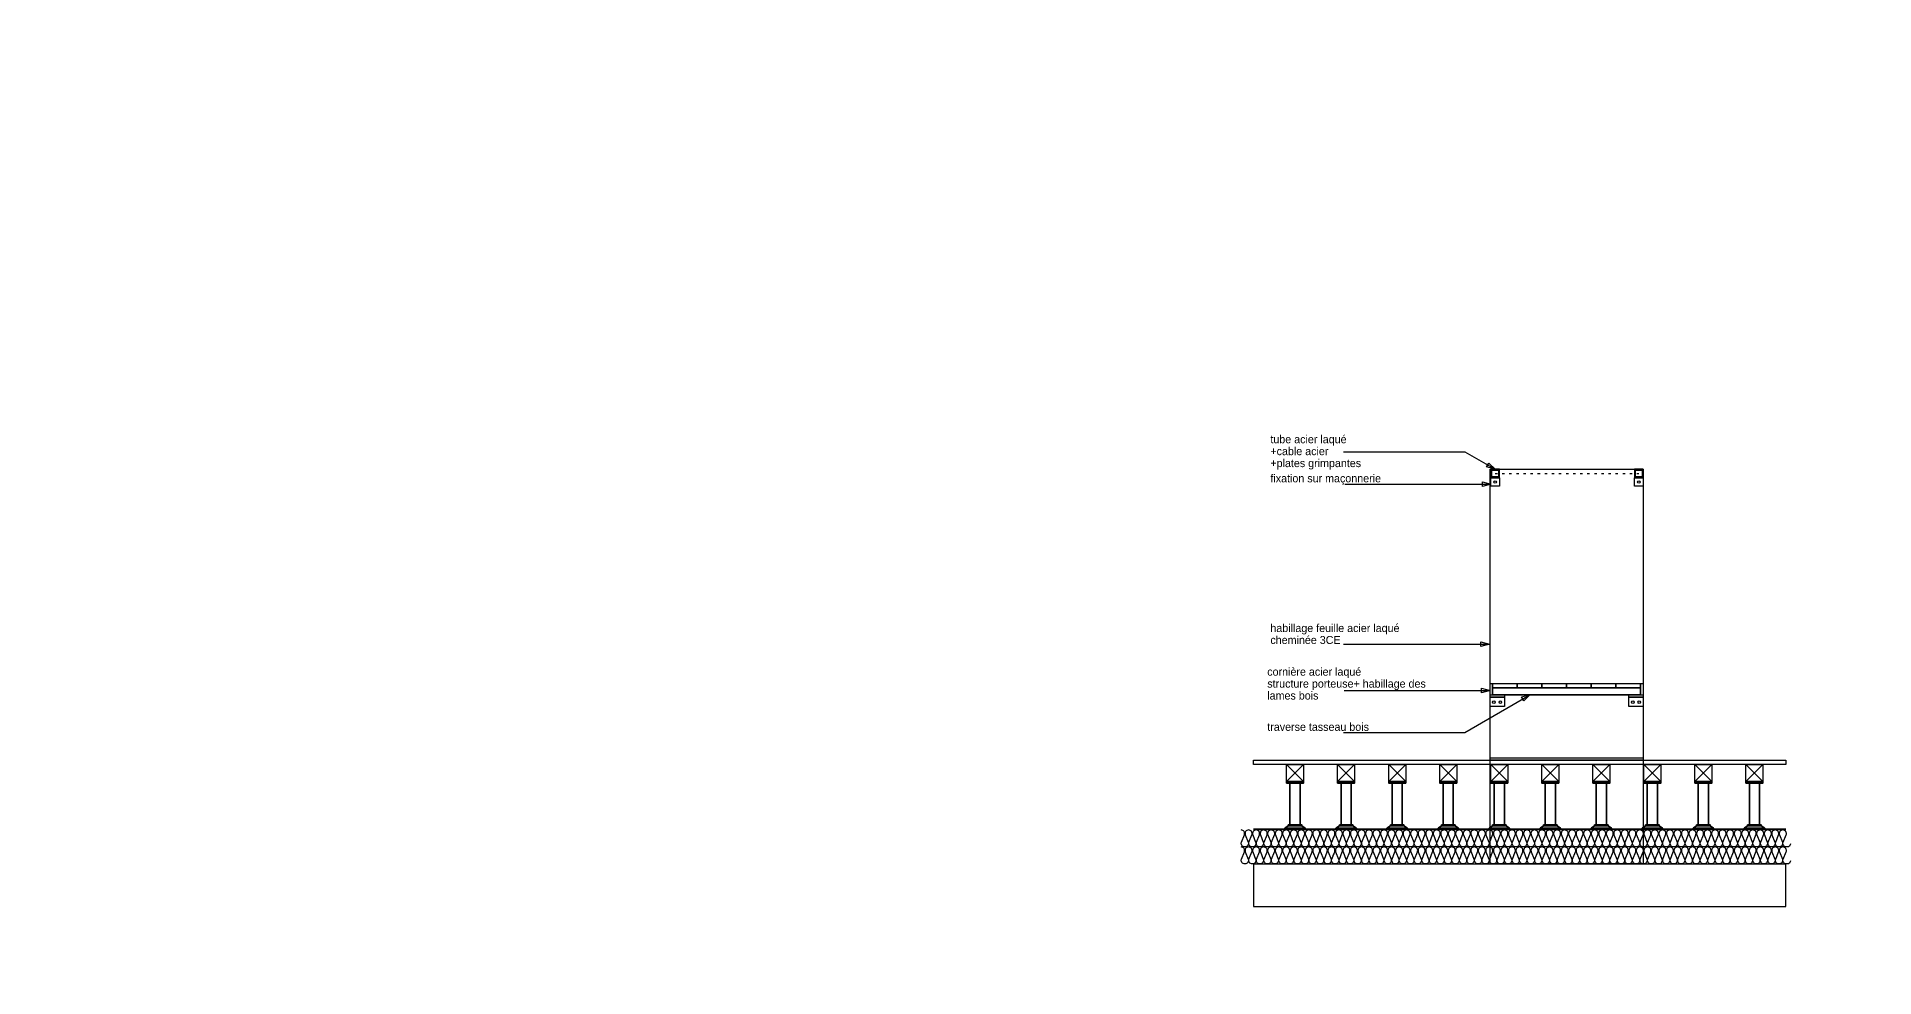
# Model space of a CAD drawing. Header units: centimetres. Extents: x 2501 to 22157, y -5565 to 9509.
# Drawn here: x 12193 to 13273, y 3524 to 4077 of the extents above; entities that cross this region are included whole.
import ezdxf

# ---------------------------------------------------------------- set-up
doc = ezdxf.new("R2010")
doc.units = ezdxf.units.CM
doc.linetypes.add('Style de ligne -18', pattern=[2.08328, 1.25, -0.41656, 0.13886, -0.27786])
doc.linetypes.add('Style de ligne -27', pattern=[0.164042, 0.054681, -0.109361])
doc.layers.add('B BATI-murs', color=252, linetype='Continuous', lineweight=35)
for name, color, linetype in [('B Général', 252, 'Continuous'), ('C ANNOTATIONS-cotation', 252, 'Continuous'), ('C ANNOTATIONS-prestations', 252, 'Continuous'), ('Général', 252, 'Continuous')]:
    doc.layers.add(name, color=color, linetype=linetype)
doc.styles.add('Eurostile', font='')
doc.styles.get('Eurostile').set_extended_font_data('Eurostile')

# ---------------------------------------------------------------- blocks, each defined once
blk = doc.blocks.new('Groupe-175-1')
at = {"layer": 'B BATI-murs', "linetype": 'Continuous'}
for p, q in [((123326.7, -122354.5), (123324.7, -122356)), ((123336.7, -122356), (123334.7, -122354.5))]:
    blk.add_line(p, q, dxfattribs=at)
at = {"layer": 'B BATI-murs', "linetype": 'Continuous', "flags": 128}
for points in [[(123325.7, -122328.5), (123335.7, -122328.5), (123335.7, -122329.5), (123325.7, -122329.5)], [(123327.7, -122329.5), (123333.7, -122329.5), (123333.7, -122354), (123327.7, -122354)], [(123324.7, -122356), (123336.7, -122356), (123336.7, -122356.5), (123324.7, -122356.5)], [(123326.7, -122354), (123334.7, -122354), (123334.7, -122354.5), (123326.7, -122354.5)]]:
    blk.add_lwpolyline(points, close=True, dxfattribs=at)
blk = doc.blocks.new('Groupe-176-1')
at = {"layer": 'B BATI-murs', "linetype": 'Continuous'}
for p, q in [((123296.7, -122354.5), (123294.7, -122356)), ((123306.7, -122356), (123304.7, -122354.5))]:
    blk.add_line(p, q, dxfattribs=at)
at = {"layer": 'B BATI-murs', "linetype": 'Continuous', "flags": 128}
for points in [[(123295.7, -122328.5), (123305.7, -122328.5), (123305.7, -122329.5), (123295.7, -122329.5)], [(123297.7, -122329.5), (123303.7, -122329.5), (123303.7, -122354), (123297.7, -122354)], [(123294.7, -122356), (123306.7, -122356), (123306.7, -122356.5), (123294.7, -122356.5)], [(123296.7, -122354), (123304.7, -122354), (123304.7, -122354.5), (123296.7, -122354.5)]]:
    blk.add_lwpolyline(points, close=True, dxfattribs=at)
blk = doc.blocks.new('Groupe-177-1')
at = {"layer": 'B BATI-murs', "linetype": 'Continuous'}
for p, q in [((123356.7, -122354.5), (123354.7, -122356)), ((123366.7, -122356), (123364.7, -122354.5))]:
    blk.add_line(p, q, dxfattribs=at)
at = {"layer": 'B BATI-murs', "linetype": 'Continuous', "flags": 128}
for points in [[(123355.7, -122328.5), (123365.7, -122328.5), (123365.7, -122329.5), (123355.7, -122329.5)], [(123357.7, -122329.5), (123363.7, -122329.5), (123363.7, -122354), (123357.7, -122354)], [(123354.7, -122356), (123366.7, -122356), (123366.7, -122356.5), (123354.7, -122356.5)], [(123356.7, -122354), (123364.7, -122354), (123364.7, -122354.5), (123356.7, -122354.5)]]:
    blk.add_lwpolyline(points, close=True, dxfattribs=at)
blk = doc.blocks.new('Groupe-178-1')
at = {"layer": 'B BATI-murs', "linetype": 'Continuous'}
for p, q in [((123386.7, -122354.5), (123384.7, -122356)), ((123396.7, -122356), (123394.7, -122354.5))]:
    blk.add_line(p, q, dxfattribs=at)
at = {"layer": 'B BATI-murs', "linetype": 'Continuous', "flags": 128}
for points in [[(123385.7, -122328.5), (123395.7, -122328.5), (123395.7, -122329.5), (123385.7, -122329.5)], [(123387.7, -122329.5), (123393.7, -122329.5), (123393.7, -122354), (123387.7, -122354)], [(123384.7, -122356), (123396.7, -122356), (123396.7, -122356.5), (123384.7, -122356.5)], [(123386.7, -122354), (123394.7, -122354), (123394.7, -122354.5), (123386.7, -122354.5)]]:
    blk.add_lwpolyline(points, close=True, dxfattribs=at)
blk = doc.blocks.new('Groupe-179-1')
at = {"layer": 'B BATI-murs', "linetype": 'Continuous'}
for p, q in [((123416.7, -122354.5), (123414.7, -122356)), ((123426.7, -122356), (123424.7, -122354.5))]:
    blk.add_line(p, q, dxfattribs=at)
at = {"layer": 'B BATI-murs', "linetype": 'Continuous', "flags": 128}
for points in [[(123415.7, -122328.5), (123425.7, -122328.5), (123425.7, -122329.5), (123415.7, -122329.5)], [(123417.7, -122329.5), (123423.7, -122329.5), (123423.7, -122354), (123417.7, -122354)], [(123414.7, -122356), (123426.7, -122356), (123426.7, -122356.5), (123414.7, -122356.5)], [(123416.7, -122354), (123424.7, -122354), (123424.7, -122354.5), (123416.7, -122354.5)]]:
    blk.add_lwpolyline(points, close=True, dxfattribs=at)
blk = doc.blocks.new('Groupe-180-1')
at = {"layer": 'B BATI-murs', "linetype": 'Continuous'}
for p, q in [((123446.7, -122354.5), (123444.7, -122356)), ((123456.7, -122356), (123454.7, -122354.5))]:
    blk.add_line(p, q, dxfattribs=at)
at = {"layer": 'B BATI-murs', "linetype": 'Continuous', "flags": 128}
for points in [[(123445.7, -122328.5), (123455.7, -122328.5), (123455.7, -122329.5), (123445.7, -122329.5)], [(123447.7, -122329.5), (123453.7, -122329.5), (123453.7, -122354), (123447.7, -122354)], [(123444.7, -122356), (123456.7, -122356), (123456.7, -122356.5), (123444.7, -122356.5)], [(123446.7, -122354), (123454.7, -122354), (123454.7, -122354.5), (123446.7, -122354.5)]]:
    blk.add_lwpolyline(points, close=True, dxfattribs=at)
blk = doc.blocks.new('Groupe-181-1')
at = {"layer": 'B BATI-murs', "linetype": 'Continuous'}
for p, q in [((123476.7, -122354.5), (123474.7, -122356)), ((123486.7, -122356), (123484.7, -122354.5))]:
    blk.add_line(p, q, dxfattribs=at)
at = {"layer": 'B BATI-murs', "linetype": 'Continuous', "flags": 128}
for points in [[(123475.7, -122328.5), (123485.7, -122328.5), (123485.7, -122329.5), (123475.7, -122329.5)], [(123477.7, -122329.5), (123483.7, -122329.5), (123483.7, -122354), (123477.7, -122354)], [(123474.7, -122356), (123486.7, -122356), (123486.7, -122356.5), (123474.7, -122356.5)], [(123476.7, -122354), (123484.7, -122354), (123484.7, -122354.5), (123476.7, -122354.5)]]:
    blk.add_lwpolyline(points, close=True, dxfattribs=at)
blk = doc.blocks.new('Groupe-182-1')
at = {"layer": 'B BATI-murs', "linetype": 'Continuous'}
for p, q in [((123506.7, -122354.5), (123504.7, -122356)), ((123516.7, -122356), (123514.7, -122354.5))]:
    blk.add_line(p, q, dxfattribs=at)
at = {"layer": 'B BATI-murs', "linetype": 'Continuous', "flags": 128}
for points in [[(123505.7, -122328.5), (123515.7, -122328.5), (123515.7, -122329.5), (123505.7, -122329.5)], [(123507.7, -122329.5), (123513.7, -122329.5), (123513.7, -122354), (123507.7, -122354)], [(123504.7, -122356), (123516.7, -122356), (123516.7, -122356.5), (123504.7, -122356.5)], [(123506.7, -122354), (123514.7, -122354), (123514.7, -122354.5), (123506.7, -122354.5)]]:
    blk.add_lwpolyline(points, close=True, dxfattribs=at)
blk = doc.blocks.new('Groupe-183-1')
at = {"layer": 'B Général', "linetype": 'Continuous'}
for p, q in [((123505.7, -122328.5), (123515.7, -122318.5)), ((123515.7, -122328.5), (123505.7, -122318.5))]:
    blk.add_line(p, q, dxfattribs=at)
at = {"layer": 'Général', "linetype": 'Continuous', "flags": 128}
blk.add_lwpolyline([(123505.7, -122328.5), (123505.7, -122318.5), (123515.7, -122318.5), (123515.7, -122328.5)], close=True, dxfattribs=at)
blk = doc.blocks.new('Groupe-184-1')
at = {"layer": 'B Général', "linetype": 'Continuous'}
for p, q in [((123475.7, -122328.5), (123485.7, -122318.5)), ((123485.7, -122328.5), (123475.7, -122318.5))]:
    blk.add_line(p, q, dxfattribs=at)
at = {"layer": 'Général', "linetype": 'Continuous', "flags": 128}
blk.add_lwpolyline([(123475.7, -122328.5), (123475.7, -122318.5), (123485.7, -122318.5), (123485.7, -122328.5)], close=True, dxfattribs=at)
blk = doc.blocks.new('Groupe-185-1')
at = {"layer": 'B Général', "linetype": 'Continuous'}
for p, q in [((123415.7, -122328.5), (123425.7, -122318.5)), ((123425.7, -122328.5), (123415.7, -122318.5))]:
    blk.add_line(p, q, dxfattribs=at)
at = {"layer": 'Général', "linetype": 'Continuous', "flags": 128}
blk.add_lwpolyline([(123415.7, -122328.5), (123415.7, -122318.5), (123425.7, -122318.5), (123425.7, -122328.5)], close=True, dxfattribs=at)
blk = doc.blocks.new('Groupe-186-1')
at = {"layer": 'B Général', "linetype": 'Continuous'}
for p, q in [((123325.7, -122328.5), (123335.7, -122318.5)), ((123335.7, -122328.5), (123325.7, -122318.5))]:
    blk.add_line(p, q, dxfattribs=at)
at = {"layer": 'Général', "linetype": 'Continuous', "flags": 128}
blk.add_lwpolyline([(123325.7, -122328.5), (123325.7, -122318.5), (123335.7, -122318.5), (123335.7, -122328.5)], close=True, dxfattribs=at)
blk = doc.blocks.new('Groupe-187-1')
at = {"layer": 'B Général', "linetype": 'Continuous'}
for p, q in [((123295.7, -122328.5), (123305.7, -122318.5)), ((123305.7, -122328.5), (123295.7, -122318.5))]:
    blk.add_line(p, q, dxfattribs=at)
at = {"layer": 'Général', "linetype": 'Continuous', "flags": 128}
blk.add_lwpolyline([(123295.7, -122328.5), (123295.7, -122318.5), (123305.7, -122318.5), (123305.7, -122328.5)], close=True, dxfattribs=at)
blk = doc.blocks.new('Groupe-188-1')
at = {"layer": 'B Général', "linetype": 'Continuous'}
for p, q in [((123265.7, -122328.5), (123275.7, -122318.5)), ((123275.7, -122328.5), (123265.7, -122318.5))]:
    blk.add_line(p, q, dxfattribs=at)
at = {"layer": 'Général', "linetype": 'Continuous', "flags": 128}
blk.add_lwpolyline([(123265.7, -122328.5), (123265.7, -122318.5), (123275.7, -122318.5), (123275.7, -122328.5)], close=True, dxfattribs=at)
blk = doc.blocks.new('Groupe-189-1')
at = {"layer": 'B Général', "linetype": 'Continuous'}
for p, q in [((123235.7, -122328.5), (123245.7, -122318.5)), ((123245.7, -122328.5), (123235.7, -122318.5))]:
    blk.add_line(p, q, dxfattribs=at)
at = {"layer": 'Général', "linetype": 'Continuous', "flags": 128}
blk.add_lwpolyline([(123235.7, -122328.5), (123235.7, -122318.5), (123245.7, -122318.5), (123245.7, -122328.5)], close=True, dxfattribs=at)
blk = doc.blocks.new('Groupe-190-1')
at = {"layer": 'B BATI-murs', "linetype": 'Continuous'}
for p, q in [((123266.7, -122354.5), (123264.7, -122356)), ((123276.7, -122356), (123274.7, -122354.5))]:
    blk.add_line(p, q, dxfattribs=at)
at = {"layer": 'B BATI-murs', "linetype": 'Continuous', "flags": 128}
for points in [[(123265.7, -122328.5), (123275.7, -122328.5), (123275.7, -122329.5), (123265.7, -122329.5)], [(123267.7, -122329.5), (123273.7, -122329.5), (123273.7, -122354), (123267.7, -122354)], [(123264.7, -122356), (123276.7, -122356), (123276.7, -122356.5), (123264.7, -122356.5)], [(123266.7, -122354), (123274.7, -122354), (123274.7, -122354.5), (123266.7, -122354.5)]]:
    blk.add_lwpolyline(points, close=True, dxfattribs=at)
blk = doc.blocks.new('Groupe-191-1')
at = {"layer": 'B BATI-murs', "linetype": 'Continuous'}
for p, q in [((123236.7, -122354.5), (123234.7, -122356)), ((123246.7, -122356), (123244.7, -122354.5))]:
    blk.add_line(p, q, dxfattribs=at)
at = {"layer": 'B BATI-murs', "linetype": 'Continuous', "flags": 128}
for points in [[(123235.7, -122328.5), (123245.7, -122328.5), (123245.7, -122329.5), (123235.7, -122329.5)], [(123237.7, -122329.5), (123243.7, -122329.5), (123243.7, -122354), (123237.7, -122354)], [(123234.7, -122356), (123246.7, -122356), (123246.7, -122356.5), (123234.7, -122356.5)], [(123236.7, -122354), (123244.7, -122354), (123244.7, -122354.5), (123236.7, -122354.5)]]:
    blk.add_lwpolyline(points, close=True, dxfattribs=at)
blk = doc.blocks.new('Groupe-192-1')
at = {"layer": 'B Général', "linetype": 'Continuous'}
for p, q in [((123445.7, -122328.5), (123455.7, -122318.5)), ((123455.7, -122328.5), (123445.7, -122318.5))]:
    blk.add_line(p, q, dxfattribs=at)
at = {"layer": 'Général', "linetype": 'Continuous', "flags": 128}
blk.add_lwpolyline([(123445.7, -122328.5), (123445.7, -122318.5), (123455.7, -122318.5), (123455.7, -122328.5)], close=True, dxfattribs=at)
blk = doc.blocks.new('Groupe-193-1')
at = {"layer": 'B Général', "linetype": 'Continuous'}
for p, q in [((123385.7, -122328.5), (123395.7, -122318.5)), ((123395.7, -122328.5), (123385.7, -122318.5))]:
    blk.add_line(p, q, dxfattribs=at)
at = {"layer": 'Général', "linetype": 'Continuous', "flags": 128}
blk.add_lwpolyline([(123385.7, -122328.5), (123385.7, -122318.5), (123395.7, -122318.5), (123395.7, -122328.5)], close=True, dxfattribs=at)
blk = doc.blocks.new('Groupe-194-1')
at = {"layer": 'B Général', "linetype": 'Continuous'}
for p, q in [((123355.7, -122328.5), (123365.7, -122318.5)), ((123365.7, -122328.5), (123355.7, -122318.5))]:
    blk.add_line(p, q, dxfattribs=at)
at = {"layer": 'Général', "linetype": 'Continuous', "flags": 128}
blk.add_lwpolyline([(123355.7, -122328.5), (123355.7, -122318.5), (123365.7, -122318.5), (123365.7, -122328.5)], close=True, dxfattribs=at)
blk = doc.blocks.new('Groupe-195-1')
at = {"layer": 'B Général'}
for p, q in [((123529.1, -122356.5), (123216.2, -122356.5)), ((123529.1, -122357), (123216.2, -122357))]:
    blk.add_line(p, q, dxfattribs=at)
at = {"layer": 'B Général', "linetype": 'Continuous'}
blk.add_line((123529.1, -122367), (123216.2, -122367), dxfattribs=at)
at = {"layer": 'B Général', "linetype": 'Continuous', "flags": 128}
blk.add_lwpolyline([(123216.2, -122316), (123529.1, -122316), (123529.1, -122318.5), (123216.2, -122318.5)], close=True, dxfattribs=at)
blk.add_lwpolyline([(123216.2, -122316), (123529.1, -122316), (123529.1, -122318.5), (123216.2, -122318.5)], close=True, dxfattribs=at)
for points in [[(123263.1, -122362), (123264, -122359.9, 0.528335), (123262, -122357, 0.528335), (123260.1, -122359.9), (123261.8, -122364.1, -0.528335), (123259.8, -122367, -0.528335), (123257.9, -122364.1), (123259.5, -122359.9, 0.528335), (123257.6, -122357, 0.528335), (123255.6, -122359.9), (123257.3, -122364.1, -0.528335), (123255.4, -122367, -0.528335), (123253.4, -122364.1), (123255.1, -122359.9, 0.528335), (123253.2, -122357, 0.528335), (123251.2, -122359.9), (123252.9, -122364.1, -0.528335), (123251, -122367, -0.528335), (123249, -122364.1), (123250.7, -122359.9, 0.528335), (123248.7, -122357, 0.528335), (123246.8, -122359.9), (123248.5, -122364.1, -0.528335), (123246.5, -122367, -0.528335), (123244.6, -122364.1), (123246.3, -122359.9, 0.528335), (123244.3, -122357, 0.528335), (123242.4, -122359.9), (123244.1, -122364.1, -0.528335), (123242.1, -122367, -0.528335), (123240.2, -122364.1), (123241.9, -122359.9, 0.528335), (123239.9, -122357, 0.528335), (123238, -122359.9), (123239.6, -122364.1, -0.528335), (123237.7, -122367, -0.528335), (123235.7, -122364.1), (123237.4, -122359.9, 0.528335), (123235.5, -122357, 0.528335), (123233.5, -122359.9), (123235.2, -122364.1, -0.528335), (123233.3, -122367, -0.528335), (123231.3, -122364.1), (123233, -122359.9, 0.528335), (123231.1, -122357, 0.528335), (123229.1, -122359.9), (123230.8, -122364.1, -0.528335), (123228.8, -122367, -0.528335), (123226.9, -122364.1), (123228.6, -122359.9, 0.528335), (123226.6, -122357, 0.528335), (123224.7, -122359.9), (123226.4, -122364.1, -0.528335), (123224.4, -122367, -0.528335), (123222.5, -122364.1), (123224.2, -122359.9, 0.528335), (123222.2, -122357, 0.528335), (123220.3, -122359.9), (123222, -122364.1, -0.528335), (123220, -122367, -0.528335), (123218.1, -122364.1), (123219.7, -122359.9, 0.528335), (123217.8, -122357, 0.528335), (123215.8, -122359.9), (123217.5, -122364.1, -0.528335), (123215.6, -122367, -0.528335), (123213.6, -122364.1), (123215.3, -122359.9, 0.528335), (123213.4, -122357, 0.528335), (123211.4, -122359.9), (123213.1, -122364.1, -0.528335), (123211.2, -122367, -0.528335), (123209.2, -122364.1), (123210.9, -122359.9, 0.528335), (123208.9, -122357)], [(123316.2, -122362), (123317, -122359.9, 0.528335), (123315.1, -122357, 0.528335), (123313.1, -122359.9), (123314.8, -122364.1, -0.528335), (123312.9, -122367, -0.528335), (123310.9, -122364.1), (123312.6, -122359.9, 0.528335), (123310.7, -122357, 0.528335), (123308.7, -122359.9), (123310.4, -122364.1, -0.528335), (123308.5, -122367, -0.528335), (123306.5, -122364.1), (123308.2, -122359.9, 0.528335), (123306.2, -122357, 0.528335), (123304.3, -122359.9), (123306, -122364.1, -0.528335), (123304, -122367, -0.528335), (123302.1, -122364.1), (123303.8, -122359.9, 0.528335), (123301.8, -122357, 0.528335), (123299.9, -122359.9), (123301.6, -122364.1, -0.528335), (123299.6, -122367, -0.528335), (123297.7, -122364.1), (123299.3, -122359.9, 0.528335), (123297.4, -122357, 0.528335), (123295.4, -122359.9), (123297.1, -122364.1, -0.528335), (123295.2, -122367, -0.528335), (123293.2, -122364.1), (123294.9, -122359.9, 0.528335), (123293, -122357, 0.528335), (123291, -122359.9), (123292.7, -122364.1, -0.528335), (123290.8, -122367, -0.528335), (123288.8, -122364.1), (123290.5, -122359.9, 0.528335), (123288.6, -122357, 0.528335), (123286.6, -122359.9), (123288.3, -122364.1, -0.528335), (123286.3, -122367, -0.528335), (123284.4, -122364.1), (123286.1, -122359.9, 0.528335), (123284.1, -122357, 0.528335), (123282.2, -122359.9), (123283.9, -122364.1, -0.528335), (123281.9, -122367, -0.528335), (123280, -122364.1), (123281.7, -122359.9, 0.528335), (123279.7, -122357, 0.528335), (123277.8, -122359.9), (123279.4, -122364.1, -0.528335), (123277.5, -122367, -0.528335), (123275.5, -122364.1), (123277.2, -122359.9, 0.528335), (123275.3, -122357, 0.528335), (123273.3, -122359.9), (123275, -122364.1, -0.528335), (123273.1, -122367, -0.528335), (123271.1, -122364.1), (123272.8, -122359.9, 0.528335), (123270.9, -122357, 0.528335), (123268.9, -122359.9), (123270.6, -122364.1, -0.528335), (123268.7, -122367, -0.528335), (123266.7, -122364.1), (123268.4, -122359.9, 0.528335), (123266.4, -122357, 0.528335), (123264.5, -122359.9), (123266.2, -122364.1, -0.528335), (123264.2, -122367, -0.528335), (123262.3, -122364.1), (123264, -122359.9, 0.528335), (123262, -122357)], [(123369.3, -122362), (123370.1, -122359.9, 0.528335), (123368.2, -122357, 0.528335), (123366.2, -122359.9), (123367.9, -122364.1, -0.528335), (123365.9, -122367, -0.528335), (123364, -122364.1), (123365.7, -122359.9, 0.528335), (123363.7, -122357, 0.528335), (123361.8, -122359.9), (123363.5, -122364.1, -0.528335), (123361.5, -122367, -0.528335), (123359.6, -122364.1), (123361.3, -122359.9, 0.528335), (123359.3, -122357, 0.528335), (123357.4, -122359.9), (123359, -122364.1, -0.528335), (123357.1, -122367, -0.528335), (123355.2, -122364.1), (123356.8, -122359.9, 0.528335), (123354.9, -122357, 0.528335), (123352.9, -122359.9), (123354.6, -122364.1, -0.528335), (123352.7, -122367, -0.528335), (123350.7, -122364.1), (123352.4, -122359.9, 0.528335), (123350.5, -122357, 0.528335), (123348.5, -122359.9), (123350.2, -122364.1, -0.528335), (123348.3, -122367, -0.528335), (123346.3, -122364.1), (123348, -122359.9, 0.528335), (123346, -122357, 0.528335), (123344.1, -122359.9), (123345.8, -122364.1, -0.528335), (123343.8, -122367, -0.528335), (123341.9, -122364.1), (123343.6, -122359.9, 0.528335), (123341.6, -122357, 0.528335), (123339.7, -122359.9), (123341.4, -122364.1, -0.528335), (123339.4, -122367, -0.528335), (123337.5, -122364.1), (123339.1, -122359.9, 0.528335), (123337.2, -122357, 0.528335), (123335.2, -122359.9), (123336.9, -122364.1, -0.528335), (123335, -122367, -0.528335), (123333, -122364.1), (123334.7, -122359.9, 0.528335), (123332.8, -122357, 0.528335), (123330.8, -122359.9), (123332.5, -122364.1, -0.528335), (123330.6, -122367, -0.528335), (123328.6, -122364.1), (123330.3, -122359.9, 0.528335), (123328.4, -122357, 0.528335), (123326.4, -122359.9), (123328.1, -122364.1, -0.528335), (123326.1, -122367, -0.528335), (123324.2, -122364.1), (123325.9, -122359.9, 0.528335), (123323.9, -122357, 0.528335), (123322, -122359.9), (123323.7, -122364.1, -0.528335), (123321.7, -122367, -0.528335), (123319.8, -122364.1), (123321.5, -122359.9, 0.528335), (123319.5, -122357, 0.528335), (123317.6, -122359.9), (123319.2, -122364.1, -0.528335), (123317.3, -122367, -0.528335), (123315.3, -122364.1), (123317, -122359.9, 0.528335), (123315.1, -122357)], [(123422.3, -122362), (123423.2, -122359.9, 0.528335), (123421.2, -122357, 0.528335), (123419.3, -122359.9), (123421, -122364.1, -0.528335), (123419, -122367, -0.528335), (123417.1, -122364.1), (123418.7, -122359.9, 0.528335), (123416.8, -122357, 0.528335), (123414.9, -122359.9), (123416.5, -122364.1, -0.528335), (123414.6, -122367, -0.528335), (123412.6, -122364.1), (123414.3, -122359.9, 0.528335), (123412.4, -122357, 0.528335), (123410.4, -122359.9), (123412.1, -122364.1, -0.528335), (123410.2, -122367, -0.528335), (123408.2, -122364.1), (123409.9, -122359.9, 0.528335), (123408, -122357, 0.528335), (123406, -122359.9), (123407.7, -122364.1, -0.528335), (123405.7, -122367, -0.528335), (123403.8, -122364.1), (123405.5, -122359.9, 0.528335), (123403.5, -122357, 0.528335), (123401.6, -122359.9), (123403.3, -122364.1, -0.528335), (123401.3, -122367, -0.528335), (123399.4, -122364.1), (123401.1, -122359.9, 0.528335), (123399.1, -122357, 0.528335), (123397.2, -122359.9), (123398.8, -122364.1, -0.528335), (123396.9, -122367, -0.528335), (123395, -122364.1), (123396.6, -122359.9, 0.528335), (123394.7, -122357, 0.528335), (123392.7, -122359.9), (123394.4, -122364.1, -0.528335), (123392.5, -122367, -0.528335), (123390.5, -122364.1), (123392.2, -122359.9, 0.528335), (123390.3, -122357, 0.528335), (123388.3, -122359.9), (123390, -122364.1, -0.528335), (123388.1, -122367, -0.528335), (123386.1, -122364.1), (123387.8, -122359.9, 0.528335), (123385.8, -122357, 0.528335), (123383.9, -122359.9), (123385.6, -122364.1, -0.528335), (123383.6, -122367, -0.528335), (123381.7, -122364.1), (123383.4, -122359.9, 0.528335), (123381.4, -122357, 0.528335), (123379.5, -122359.9), (123381.2, -122364.1, -0.528335), (123379.2, -122367, -0.528335), (123377.3, -122364.1), (123378.9, -122359.9, 0.528335), (123377, -122357, 0.528335), (123375.1, -122359.9), (123376.7, -122364.1, -0.528335), (123374.8, -122367, -0.528335), (123372.8, -122364.1), (123374.5, -122359.9, 0.528335), (123372.6, -122357, 0.528335), (123370.6, -122359.9), (123372.3, -122364.1, -0.528335), (123370.4, -122367, -0.528335), (123368.4, -122364.1), (123370.1, -122359.9, 0.528335), (123368.2, -122357)], [(123477.6, -122362), (123478.4, -122364.1, -0.528335), (123476.5, -122367, -0.528335), (123474.6, -122364.1), (123476.2, -122359.9, 0.528335), (123474.3, -122357, 0.528335), (123472.3, -122359.9), (123474, -122364.1, -0.528335), (123472.1, -122367, -0.528335), (123470.1, -122364.1), (123471.8, -122359.9, 0.528335), (123469.9, -122357, 0.528335), (123467.9, -122359.9), (123469.6, -122364.1, -0.528335), (123467.7, -122367, -0.528335), (123465.7, -122364.1), (123467.4, -122359.9, 0.528335), (123465.4, -122357, 0.528335), (123463.5, -122359.9), (123465.2, -122364.1, -0.528335), (123463.2, -122367, -0.528335), (123461.3, -122364.1), (123463, -122359.9, 0.528335), (123461, -122357, 0.528335), (123459.1, -122359.9), (123460.8, -122364.1, -0.528335), (123458.8, -122367, -0.528335), (123456.9, -122364.1), (123458.5, -122359.9, 0.528335), (123456.6, -122357, 0.528335), (123454.7, -122359.9), (123456.3, -122364.1, -0.528335), (123454.4, -122367, -0.528335), (123452.4, -122364.1), (123454.1, -122359.9, 0.528335), (123452.2, -122357, 0.528335), (123450.2, -122359.9), (123451.9, -122364.1, -0.528335), (123450, -122367, -0.528335), (123448, -122364.1), (123449.7, -122359.9, 0.528335), (123447.8, -122357, 0.528335), (123445.8, -122359.9), (123447.5, -122364.1, -0.528335), (123445.5, -122367, -0.528335), (123443.6, -122364.1), (123445.3, -122359.9, 0.528335), (123443.3, -122357, 0.528335), (123441.4, -122359.9), (123443.1, -122364.1, -0.528335), (123441.1, -122367, -0.528335), (123439.2, -122364.1), (123440.9, -122359.9, 0.528335), (123438.9, -122357, 0.528335), (123437, -122359.9), (123438.6, -122364.1, -0.528335), (123436.7, -122367, -0.528335), (123434.8, -122364.1), (123436.4, -122359.9, 0.528335), (123434.5, -122357, 0.528335), (123432.5, -122359.9), (123434.2, -122364.1, -0.528335), (123432.3, -122367, -0.528335), (123430.3, -122364.1), (123432, -122359.9, 0.528335), (123430.1, -122357, 0.528335), (123428.1, -122359.9), (123429.8, -122364.1, -0.528335), (123427.9, -122367, -0.528335), (123425.9, -122364.1), (123427.6, -122359.9, 0.528335), (123425.6, -122357, 0.528335), (123423.7, -122359.9), (123425.4, -122364.1, -0.528335), (123423.4, -122367, -0.528335), (123421.5, -122364.1), (123422.3, -122362)], [(123531.8, -122365.1, -0.414214), (123529.9, -122367), (123529.6, -122367, -0.528335), (123527.6, -122364.1), (123529.3, -122359.9, 0.528335), (123527.4, -122357, 0.528335), (123525.4, -122359.9), (123527.1, -122364.1, -0.528335), (123525.1, -122367, -0.528335), (123523.2, -122364.1), (123524.9, -122359.9, 0.528335), (123522.9, -122357, 0.528335), (123521, -122359.9), (123522.7, -122364.1, -0.528335), (123520.7, -122367, -0.528335), (123518.8, -122364.1), (123520.5, -122359.9, 0.528335), (123518.5, -122357, 0.528335), (123516.6, -122359.9), (123518.2, -122364.1, -0.528335), (123516.3, -122367, -0.528335), (123514.4, -122364.1), (123516, -122359.9, 0.528335), (123514.1, -122357, 0.528335), (123512.1, -122359.9), (123513.8, -122364.1, -0.528335), (123511.9, -122367, -0.528335), (123509.9, -122364.1), (123511.6, -122359.9, 0.528335), (123509.7, -122357, 0.528335), (123507.7, -122359.9), (123509.4, -122364.1, -0.528335), (123507.5, -122367, -0.528335), (123505.5, -122364.1), (123507.2, -122359.9, 0.528335), (123505.2, -122357, 0.528335), (123503.3, -122359.9), (123505, -122364.1, -0.528335), (123503, -122367, -0.528335), (123501.1, -122364.1), (123502.8, -122359.9, 0.528335), (123500.8, -122357, 0.528335), (123498.9, -122359.9), (123500.6, -122364.1, -0.528335), (123498.6, -122367, -0.528335), (123496.7, -122364.1), (123498.3, -122359.9, 0.528335), (123496.4, -122357, 0.528335), (123494.5, -122359.9), (123496.1, -122364.1, -0.528335), (123494.2, -122367, -0.528335), (123492.2, -122364.1), (123493.9, -122359.9, 0.528335), (123492, -122357, 0.528335), (123490, -122359.9), (123491.7, -122364.1, -0.528335), (123489.8, -122367, -0.528335), (123487.8, -122364.1), (123489.5, -122359.9, 0.528335), (123487.6, -122357, 0.528335), (123485.6, -122359.9), (123487.3, -122364.1, -0.528335), (123485.3, -122367, -0.528335), (123483.4, -122364.1), (123485.1, -122359.9, 0.528335), (123483.1, -122357, 0.528335), (123481.2, -122359.9), (123482.9, -122364.1, -0.528335), (123480.9, -122367, -0.528335), (123479, -122364.1), (123480.7, -122359.9, 0.528335), (123478.7, -122357, 0.528335), (123476.8, -122359.9), (123477.6, -122362)], [(123263.1, -122372), (123264, -122369.9, 0.528335), (123262, -122367, 0.528335), (123260.1, -122369.9), (123261.8, -122374.1, -0.528335), (123259.8, -122377, -0.528335), (123257.9, -122374.1), (123259.5, -122369.9, 0.528335), (123257.6, -122367, 0.528335), (123255.6, -122369.9), (123257.3, -122374.1, -0.528335), (123255.4, -122377, -0.528335), (123253.4, -122374.1), (123255.1, -122369.9, 0.528335), (123253.2, -122367, 0.528335), (123251.2, -122369.9), (123252.9, -122374.1, -0.528335), (123251, -122377, -0.528335), (123249, -122374.1), (123250.7, -122369.9, 0.528335), (123248.7, -122367, 0.528335), (123246.8, -122369.9), (123248.5, -122374.1, -0.528335), (123246.5, -122377, -0.528335), (123244.6, -122374.1), (123246.3, -122369.9, 0.528335), (123244.3, -122367, 0.528335), (123242.4, -122369.9), (123244.1, -122374.1, -0.528335), (123242.1, -122377, -0.528335), (123240.2, -122374.1), (123241.9, -122369.9, 0.528335), (123239.9, -122367, 0.528335), (123238, -122369.9), (123239.6, -122374.1, -0.528335), (123237.7, -122377, -0.528335), (123235.7, -122374.1), (123237.4, -122369.9, 0.528335), (123235.5, -122367, 0.528335), (123233.5, -122369.9), (123235.2, -122374.1, -0.528335), (123233.3, -122377, -0.528335), (123231.3, -122374.1), (123233, -122369.9, 0.528335), (123231.1, -122367, 0.528335), (123229.1, -122369.9), (123230.8, -122374.1, -0.528335), (123228.8, -122377, -0.528335), (123226.9, -122374.1), (123228.6, -122369.9, 0.528335), (123226.6, -122367, 0.528335), (123224.7, -122369.9), (123226.4, -122374.1, -0.528335), (123224.4, -122377, -0.528335), (123222.5, -122374.1), (123224.2, -122369.9, 0.528335), (123222.2, -122367, 0.528335), (123220.3, -122369.9), (123222, -122374.1, -0.528335), (123220, -122377, -0.528335), (123218.1, -122374.1), (123219.7, -122369.9, 0.528335), (123217.8, -122367, 0.528335), (123215.8, -122369.9), (123217.5, -122374.1, -0.528335), (123215.6, -122377, -0.528335), (123213.6, -122374.1), (123215.3, -122369.9, 0.528335), (123213.4, -122367, 0.528335), (123211.4, -122369.9), (123213.1, -122374.1, -0.528335), (123211.2, -122377, -0.528335), (123209.2, -122374.1), (123210.9, -122369.9, 0.528335), (123208.9, -122367)], [(123316.2, -122372), (123317, -122369.9, 0.528335), (123315.1, -122367, 0.528335), (123313.1, -122369.9), (123314.8, -122374.1, -0.528335), (123312.9, -122377, -0.528335), (123310.9, -122374.1), (123312.6, -122369.9, 0.528335), (123310.7, -122367, 0.528335), (123308.7, -122369.9), (123310.4, -122374.1, -0.528335), (123308.5, -122377, -0.528335), (123306.5, -122374.1), (123308.2, -122369.9, 0.528335), (123306.2, -122367, 0.528335), (123304.3, -122369.9), (123306, -122374.1, -0.528335), (123304, -122377, -0.528335), (123302.1, -122374.1), (123303.8, -122369.9, 0.528335), (123301.8, -122367, 0.528335), (123299.9, -122369.9), (123301.6, -122374.1, -0.528335), (123299.6, -122377, -0.528335), (123297.7, -122374.1), (123299.3, -122369.9, 0.528335), (123297.4, -122367, 0.528335), (123295.4, -122369.9), (123297.1, -122374.1, -0.528335), (123295.2, -122377, -0.528335), (123293.2, -122374.1), (123294.9, -122369.9, 0.528335), (123293, -122367, 0.528335), (123291, -122369.9), (123292.7, -122374.1, -0.528335), (123290.8, -122377, -0.528335), (123288.8, -122374.1), (123290.5, -122369.9, 0.528335), (123288.6, -122367, 0.528335), (123286.6, -122369.9), (123288.3, -122374.1, -0.528335), (123286.3, -122377, -0.528335), (123284.4, -122374.1), (123286.1, -122369.9, 0.528335), (123284.1, -122367, 0.528335), (123282.2, -122369.9), (123283.9, -122374.1, -0.528335), (123281.9, -122377, -0.528335), (123280, -122374.1), (123281.7, -122369.9, 0.528335), (123279.7, -122367, 0.528335), (123277.8, -122369.9), (123279.4, -122374.1, -0.528335), (123277.5, -122377, -0.528335), (123275.5, -122374.1), (123277.2, -122369.9, 0.528335), (123275.3, -122367, 0.528335), (123273.3, -122369.9), (123275, -122374.1, -0.528335), (123273.1, -122377, -0.528335), (123271.1, -122374.1), (123272.8, -122369.9, 0.528335), (123270.9, -122367, 0.528335), (123268.9, -122369.9), (123270.6, -122374.1, -0.528335), (123268.7, -122377, -0.528335), (123266.7, -122374.1), (123268.4, -122369.9, 0.528335), (123266.4, -122367, 0.528335), (123264.5, -122369.9), (123266.2, -122374.1, -0.528335), (123264.2, -122377, -0.528335), (123262.3, -122374.1), (123264, -122369.9, 0.528335), (123262, -122367)], [(123369.3, -122372), (123370.1, -122369.9, 0.528335), (123368.2, -122367, 0.528335), (123366.2, -122369.9), (123367.9, -122374.1, -0.528335), (123365.9, -122377, -0.528335), (123364, -122374.1), (123365.7, -122369.9, 0.528335), (123363.7, -122367, 0.528335), (123361.8, -122369.9), (123363.5, -122374.1, -0.528335), (123361.5, -122377, -0.528335), (123359.6, -122374.1), (123361.3, -122369.9, 0.528335), (123359.3, -122367, 0.528335), (123357.4, -122369.9), (123359, -122374.1, -0.528335), (123357.1, -122377, -0.528335), (123355.2, -122374.1), (123356.8, -122369.9, 0.528335), (123354.9, -122367, 0.528335), (123352.9, -122369.9), (123354.6, -122374.1, -0.528335), (123352.7, -122377, -0.528335), (123350.7, -122374.1), (123352.4, -122369.9, 0.528335), (123350.5, -122367, 0.528335), (123348.5, -122369.9), (123350.2, -122374.1, -0.528335), (123348.3, -122377, -0.528335), (123346.3, -122374.1), (123348, -122369.9, 0.528335), (123346, -122367, 0.528335), (123344.1, -122369.9), (123345.8, -122374.1, -0.528335), (123343.8, -122377, -0.528335), (123341.9, -122374.1), (123343.6, -122369.9, 0.528335), (123341.6, -122367, 0.528335), (123339.7, -122369.9), (123341.4, -122374.1, -0.528335), (123339.4, -122377, -0.528335), (123337.5, -122374.1), (123339.1, -122369.9, 0.528335), (123337.2, -122367, 0.528335), (123335.2, -122369.9), (123336.9, -122374.1, -0.528335), (123335, -122377, -0.528335), (123333, -122374.1), (123334.7, -122369.9, 0.528335), (123332.8, -122367, 0.528335), (123330.8, -122369.9), (123332.5, -122374.1, -0.528335), (123330.6, -122377, -0.528335), (123328.6, -122374.1), (123330.3, -122369.9, 0.528335), (123328.4, -122367, 0.528335), (123326.4, -122369.9), (123328.1, -122374.1, -0.528335), (123326.1, -122377, -0.528335), (123324.2, -122374.1), (123325.9, -122369.9, 0.528335), (123323.9, -122367, 0.528335), (123322, -122369.9), (123323.7, -122374.1, -0.528335), (123321.7, -122377, -0.528335), (123319.8, -122374.1), (123321.5, -122369.9, 0.528335), (123319.5, -122367, 0.528335), (123317.6, -122369.9), (123319.2, -122374.1, -0.528335), (123317.3, -122377, -0.528335), (123315.3, -122374.1), (123317, -122369.9, 0.528335), (123315.1, -122367)], [(123422.3, -122372), (123423.2, -122369.9, 0.528335), (123421.2, -122367, 0.528335), (123419.3, -122369.9), (123421, -122374.1, -0.528335), (123419, -122377, -0.528335), (123417.1, -122374.1), (123418.7, -122369.9, 0.528335), (123416.8, -122367, 0.528335), (123414.9, -122369.9), (123416.5, -122374.1, -0.528335), (123414.6, -122377, -0.528335), (123412.6, -122374.1), (123414.3, -122369.9, 0.528335), (123412.4, -122367, 0.528335), (123410.4, -122369.9), (123412.1, -122374.1, -0.528335), (123410.2, -122377, -0.528335), (123408.2, -122374.1), (123409.9, -122369.9, 0.528335), (123408, -122367, 0.528335), (123406, -122369.9), (123407.7, -122374.1, -0.528335), (123405.7, -122377, -0.528335), (123403.8, -122374.1), (123405.5, -122369.9, 0.528335), (123403.5, -122367, 0.528335), (123401.6, -122369.9), (123403.3, -122374.1, -0.528335), (123401.3, -122377, -0.528335), (123399.4, -122374.1), (123401.1, -122369.9, 0.528335), (123399.1, -122367, 0.528335), (123397.2, -122369.9), (123398.8, -122374.1, -0.528335), (123396.9, -122377, -0.528335), (123395, -122374.1), (123396.6, -122369.9, 0.528335), (123394.7, -122367, 0.528335), (123392.7, -122369.9), (123394.4, -122374.1, -0.528335), (123392.5, -122377, -0.528335), (123390.5, -122374.1), (123392.2, -122369.9, 0.528335), (123390.3, -122367, 0.528335), (123388.3, -122369.9), (123390, -122374.1, -0.528335), (123388.1, -122377, -0.528335), (123386.1, -122374.1), (123387.8, -122369.9, 0.528335), (123385.8, -122367, 0.528335), (123383.9, -122369.9), (123385.6, -122374.1, -0.528335), (123383.6, -122377, -0.528335), (123381.7, -122374.1), (123383.4, -122369.9, 0.528335), (123381.4, -122367, 0.528335), (123379.5, -122369.9), (123381.2, -122374.1, -0.528335), (123379.2, -122377, -0.528335), (123377.3, -122374.1), (123378.9, -122369.9, 0.528335), (123377, -122367, 0.528335), (123375.1, -122369.9), (123376.7, -122374.1, -0.528335), (123374.8, -122377, -0.528335), (123372.8, -122374.1), (123374.5, -122369.9, 0.528335), (123372.6, -122367, 0.528335), (123370.6, -122369.9), (123372.3, -122374.1, -0.528335), (123370.4, -122377, -0.528335), (123368.4, -122374.1), (123370.1, -122369.9, 0.528335), (123368.2, -122367)], [(123477.6, -122372), (123478.4, -122374.1, -0.528335), (123476.5, -122377, -0.528335), (123474.6, -122374.1), (123476.2, -122369.9, 0.528335), (123474.3, -122367, 0.528335), (123472.3, -122369.9), (123474, -122374.1, -0.528335), (123472.1, -122377, -0.528335), (123470.1, -122374.1), (123471.8, -122369.9, 0.528335), (123469.9, -122367, 0.528335), (123467.9, -122369.9), (123469.6, -122374.1, -0.528335), (123467.7, -122377, -0.528335), (123465.7, -122374.1), (123467.4, -122369.9, 0.528335), (123465.4, -122367, 0.528335), (123463.5, -122369.9), (123465.2, -122374.1, -0.528335), (123463.2, -122377, -0.528335), (123461.3, -122374.1), (123463, -122369.9, 0.528335), (123461, -122367, 0.528335), (123459.1, -122369.9), (123460.8, -122374.1, -0.528335), (123458.8, -122377, -0.528335), (123456.9, -122374.1), (123458.5, -122369.9, 0.528335), (123456.6, -122367, 0.528335), (123454.7, -122369.9), (123456.3, -122374.1, -0.528335), (123454.4, -122377, -0.528335), (123452.4, -122374.1), (123454.1, -122369.9, 0.528335), (123452.2, -122367, 0.528335), (123450.2, -122369.9), (123451.9, -122374.1, -0.528335), (123450, -122377, -0.528335), (123448, -122374.1), (123449.7, -122369.9, 0.528335), (123447.8, -122367, 0.528335), (123445.8, -122369.9), (123447.5, -122374.1, -0.528335), (123445.5, -122377, -0.528335), (123443.6, -122374.1), (123445.3, -122369.9, 0.528335), (123443.3, -122367, 0.528335), (123441.4, -122369.9), (123443.1, -122374.1, -0.528335), (123441.1, -122377, -0.528335), (123439.2, -122374.1), (123440.9, -122369.9, 0.528335), (123438.9, -122367, 0.528335), (123437, -122369.9), (123438.6, -122374.1, -0.528335), (123436.7, -122377, -0.528335), (123434.8, -122374.1), (123436.4, -122369.9, 0.528335), (123434.5, -122367, 0.528335), (123432.5, -122369.9), (123434.2, -122374.1, -0.528335), (123432.3, -122377, -0.528335), (123430.3, -122374.1), (123432, -122369.9, 0.528335), (123430.1, -122367, 0.528335), (123428.1, -122369.9), (123429.8, -122374.1, -0.528335), (123427.9, -122377, -0.528335), (123425.9, -122374.1), (123427.6, -122369.9, 0.528335), (123425.6, -122367, 0.528335), (123423.7, -122369.9), (123425.4, -122374.1, -0.528335), (123423.4, -122377, -0.528335), (123421.5, -122374.1), (123422.3, -122372)], [(123531.8, -122375.1, -0.414214), (123529.9, -122377), (123529.6, -122377, -0.528335), (123527.6, -122374.1), (123529.3, -122369.9, 0.528335), (123527.4, -122367, 0.528335), (123525.4, -122369.9), (123527.1, -122374.1, -0.528335), (123525.1, -122377, -0.528335), (123523.2, -122374.1), (123524.9, -122369.9, 0.528335), (123522.9, -122367, 0.528335), (123521, -122369.9), (123522.7, -122374.1, -0.528335), (123520.7, -122377, -0.528335), (123518.8, -122374.1), (123520.5, -122369.9, 0.528335), (123518.5, -122367, 0.528335), (123516.6, -122369.9), (123518.2, -122374.1, -0.528335), (123516.3, -122377, -0.528335), (123514.4, -122374.1), (123516, -122369.9, 0.528335), (123514.1, -122367, 0.528335), (123512.1, -122369.9), (123513.8, -122374.1, -0.528335), (123511.9, -122377, -0.528335), (123509.9, -122374.1), (123511.6, -122369.9, 0.528335), (123509.7, -122367, 0.528335), (123507.7, -122369.9), (123509.4, -122374.1, -0.528335), (123507.5, -122377, -0.528335), (123505.5, -122374.1), (123507.2, -122369.9, 0.528335), (123505.2, -122367, 0.528335), (123503.3, -122369.9), (123505, -122374.1, -0.528335), (123503, -122377, -0.528335), (123501.1, -122374.1), (123502.8, -122369.9, 0.528335), (123500.8, -122367, 0.528335), (123498.9, -122369.9), (123500.6, -122374.1, -0.528335), (123498.6, -122377, -0.528335), (123496.7, -122374.1), (123498.3, -122369.9, 0.528335), (123496.4, -122367, 0.528335), (123494.5, -122369.9), (123496.1, -122374.1, -0.528335), (123494.2, -122377, -0.528335), (123492.2, -122374.1), (123493.9, -122369.9, 0.528335), (123492, -122367, 0.528335), (123490, -122369.9), (123491.7, -122374.1, -0.528335), (123489.8, -122377, -0.528335), (123487.8, -122374.1), (123489.5, -122369.9, 0.528335), (123487.6, -122367, 0.528335), (123485.6, -122369.9), (123487.3, -122374.1, -0.528335), (123485.3, -122377, -0.528335), (123483.4, -122374.1), (123485.1, -122369.9, 0.528335), (123483.1, -122367, 0.528335), (123481.2, -122369.9), (123482.9, -122374.1, -0.528335), (123480.9, -122377, -0.528335), (123479, -122374.1), (123480.7, -122369.9, 0.528335), (123478.7, -122367, 0.528335), (123476.8, -122369.9), (123477.6, -122372)]]:
    blk.add_lwpolyline(points, format="xyb", dxfattribs=at)
at = {"layer": 'B Général'}
for name in ['Groupe-189-1', 'Groupe-188-1', 'Groupe-187-1', 'Groupe-186-1', 'Groupe-194-1', 'Groupe-193-1', 'Groupe-185-1', 'Groupe-192-1', 'Groupe-184-1', 'Groupe-183-1']:
    blk.add_blockref(name, (0, 0), dxfattribs=at)
at = {"layer": 'Général'}
for name in ['Groupe-191-1', 'Groupe-190-1', 'Groupe-176-1', 'Groupe-175-1', 'Groupe-177-1', 'Groupe-178-1', 'Groupe-179-1', 'Groupe-180-1', 'Groupe-181-1', 'Groupe-182-1']:
    blk.add_blockref(name, (0, 0), dxfattribs=at)

msp = doc.modelspace()

# ---------------------------------------------------------------- linework, layer by layer
at = {"layer": 'B Général', "linetype": 'Continuous'}
for p, q in [((12961.859, 3813.946), (13047.671, 3813.946)), ((12960.973, 3719.945), (13046.786, 3719.945)), ((12961.359, 3692.695), (13047.171, 3692.695))]:
    msp.add_line(p, q, dxfattribs=at)
at = {"layer": 'B Général', "linetype": 'Style de ligne -27', "ltscale": 25.4}
msp.add_line((13050.171, 3820.196), (13134.671, 3820.196), dxfattribs=at)
at = {"layer": 'B Général', "linetype": 'Continuous', "flags": 128}
for points in [[(12960.973, 3833.03), (13032.273, 3833.03), (13050.171, 3822.696)], [(12960.973, 3668.03), (13032.273, 3668.03), (13070.664, 3690.195)]]:
    msp.add_lwpolyline(points, dxfattribs=at)
for points in [[(13046.511, 3826.357), (13050.171, 3822.696), (13045.172, 3824.036)], [(13042.672, 3815.286), (13047.671, 3813.946), (13042.672, 3812.607)], [(13047.171, 3822.696), (13137.171, 3822.696), (13137.171, 3590.715), (13047.171, 3590.715)], [(13052.671, 3822.696), (13047.671, 3822.696), (13047.671, 3817.696), (13052.671, 3817.696)], [(13047.671, 3812.696), (13047.671, 3817.696), (13052.671, 3817.696), (13052.671, 3812.696)], [(13048.171, 3818.196), (13048.171, 3822.196), (13052.171, 3822.196), (13052.171, 3818.196)], [(13137.171, 3822.696), (13132.171, 3822.696), (13132.171, 3817.696), (13137.171, 3817.696)], [(13132.171, 3812.696), (13132.171, 3817.696), (13137.171, 3817.696), (13137.171, 3812.696)], [(13132.671, 3818.196), (13132.671, 3822.196), (13136.671, 3822.196), (13136.671, 3818.196)], [(13041.786, 3721.285), (13046.786, 3719.945), (13041.786, 3718.605)], [(13042.172, 3694.035), (13047.171, 3692.695), (13042.172, 3691.355)], [(13055.617, 3690.195), (13055.617, 3688.695), (13047.171, 3688.695), (13047.171, 3696.695), (13048.671, 3696.695), (13048.671, 3690.195)], [(13048.671, 3694.195), (13048.671, 3696.695), (13063.171, 3696.695), (13063.171, 3694.195)], [(13048.671, 3694.195), (13135.671, 3694.195), (13135.671, 3690.195), (13048.671, 3690.195)], [(13063.171, 3694.195), (13063.171, 3696.695), (13077.671, 3696.695), (13077.671, 3694.195)], [(13077.671, 3694.195), (13077.671, 3696.695), (13092.171, 3696.695), (13092.171, 3694.195)], [(13092.171, 3694.195), (13092.171, 3696.695), (13106.671, 3696.695), (13106.671, 3694.195)], [(13106.671, 3694.195), (13106.671, 3696.695), (13121.171, 3696.695), (13121.171, 3694.195)], [(13121.171, 3694.195), (13121.171, 3696.695), (13135.671, 3696.695), (13135.671, 3694.195)], [(13137.171, 3688.695), (13128.671, 3688.695), (13128.671, 3690.195), (13135.671, 3690.195), (13135.671, 3696.695), (13137.171, 3696.695)], [(13047.171, 3690.195), (13137.171, 3690.195), (13137.171, 3651.695), (13047.171, 3651.695)], [(13047.171, 3688.695), (13055.617, 3688.695), (13055.617, 3683.195), (13047.171, 3683.195)], [(13065.664, 3688.855), (13070.664, 3690.195), (13067.004, 3686.535)], [(13128.725, 3688.695), (13137.171, 3688.695), (13137.171, 3683.195), (13128.725, 3683.195)], [(13047.171, 3653.195), (13137.171, 3653.195), (13137.171, 3651.695), (13047.171, 3651.695)], [(12908.128, 3590.696), (12908.128, 3565.696), (13220.985, 3565.696), (13220.985, 3590.696)]]:
    msp.add_lwpolyline(points, close=True, dxfattribs=at)
at = {"layer": 'B Général', "linetype": 'Style de ligne -18', "lineweight": 50, "ltscale": 25.4}
msp.add_open_spline([(4176.46, 5442.268), (4369.672, 5480.305), (4562.883, 5518.342), (4903.036, 5519.771), (5243.188, 5521.2), (5979.862, 5524.644), (6716.536, 5528.089), (7278.196, 5527.681), (7839.856, 5527.273), (8021.336, 5527.044), (8202.816, 5526.815), (8808.176, 5525.356), (9413.535, 5523.896), (10716.351, 5525.293), (12019.166, 5526.69), (12242.597, 5526.219), (12466.029, 5525.748), (12816.588, 5520.962), (13167.148, 5516.176), (13202.673, 5616.323), (13238.199, 5716.47), (13267.888, 5802.201), (13297.577, 5887.932), (13327.266, 5973.663), (13356.956, 6059.395), (13408.406, 6207.964), (13459.856, 6356.533), (13477.006, 6406.056), (13494.156, 6455.579), (13528.564, 6560.212), (13562.972, 6664.845), (13573.344, 6696.386), (13583.716, 6727.928), (13599.145, 6774.844), (13614.573, 6821.761), (13678.898, 7117.445), (13743.224, 7413.129), (13957.444, 7453.65), (14171.664, 7494.171), (14164.331, 7534.454), (14156.998, 7574.738), (14190.699, 7584.189), (14224.399, 7593.639), (14227.546, 7586.876), (14230.693, 7580.113), (14293.316, 7599.076), (14355.939, 7618.039), (14360.336, 7603.518), (14364.733, 7588.998), (14537.195, 7591.453), (14709.721, 7640.319), (14664.801, 7789.364), (14619.881, 7938.41), (15047.101, 8062.384), (15474.322, 8186.358), (15686.72, 8247.996), (15899.118, 8309.635), (15904.181, 8311.166), (15909.244, 8312.698), (15908.246, 8315.995), (15907.249, 8319.292), (17672.664, 8849.185), (19438.079, 9379.077), (19648.946, 9442.842), (19859.814, 9506.606), (20255.35, 9309.74), (20650.886, 9112.874), (20960.83, 8222.926), (21270.775, 7332.978), (21180.205, 7304.155), (21089.635, 7275.333), (21163.082, 7017.584), (21236.529, 6759.834), (21251.591, 6763.9), (21266.653, 6767.967), (21275.663, 6734.59), (21284.674, 6701.213), (21269.902, 6697.225), (21255.13, 6693.238), (21270.029, 6638.047), (21284.928, 6582.856), (21291.188, 6584.546), (21297.447, 6586.236), (21305.995, 6495.046), (21402.881, 6506.774), (21487.346, 6527.117), (21571.811, 6547.461), (21569.541, 6559.077), (21567.271, 6570.694), (21604.983, 6578.638), (21642.694, 6586.582), (21649.991, 6549.244), (21657.287, 6511.906), (21652.493, 6510.896), (21647.699, 6509.886), (21807.598, 5746.172), (21967.496, 4982.457), (21977.291, 4938.62), (21987.086, 4894.782), (22015.78, 4743.898), (22044.474, 4593.013), (22063.498, 4473.154), (22082.523, 4353.295), (22101.178, 4237.725), (22119.832, 4122.156), (22124.345, 4087.384), (22128.858, 4052.612), (22138.67, 3933.295), (22148.483, 3813.978), (22152.899, 3687.239), (22157.316, 3560.501), (22156.076, 3368.858), (22154.837, 3177.215), (22152.199, 3078.787), (22149.562, 2980.358), (22145.456, 2863.605), (22141.35, 2746.851), (22132.85, 2586.185), (22124.349, 2425.518), (22087.732, 1950.646), (22051.116, 1475.773), (21993.933, 847.273), (21936.75, 218.773), (21915.729, 183.154), (21894.709, 147.536), (21213.23, 141.566), (20531.75, 135.597), (20529.704, 160.058), (20527.657, 184.52), (20322.852, 176.691), (20118.047, 168.862), (19882.166, 159.845), (19646.285, 150.828), (19256.888, 145.182), (18867.491, 139.536), (18773.401, -158.054), (18679.311, -455.644), (18604.53, -1398.289), (18529.749, -2340.935), (18635.053, -2777.585), (18740.357, -3214.234), (18588.756, -3295.853), (18437.156, -3377.471), (18384.511, -3407.387), (18331.865, -3437.302), (18280.613, -3484.556), (18229.362, -3531.809), (18125.267, -3688.349), (18021.173, -3844.888), (17973.144, -3961.195), (17925.114, -4077.502), (17903.66, -4188.267), (17882.205, -4299.032), (17853.831, -4428.724), (17825.458, -4558.416), (17795.321, -4816.052), (17765.184, -5073.687), (17828.426, -5320.212), (17891.667, -5566.736), (16164.839, -5333.52), (14438.011, -5100.304), (14043.046, -5030.624), (13648.082, -4960.944), (13506.144, -4936.079), (13364.206, -4911.213), (13220.848, -4883.357), (13077.49, -4855.501), (12791.937, -4799.706), (12506.383, -4743.912), (12128.349, -4679.679), (11750.314, -4615.447), (11530.967, -4571.296), (11311.619, -4527.146), (10549.503, -4375.437), (9787.387, -4223.728), (9847.498, -3981.593), (9907.609, -3739.459), (9806.225, -3461.39), (9704.841, -3183.322), (9715.187, -3083.784), (9725.532, -2984.247), (9824.047, -2441.958), (9922.562, -1899.67), (9651.72, -1701.167), (9380.878, -1502.664), (9447.608, -1104.825), (9514.339, -706.985), (9834.998, -611.033), (10155.657, -515.081), (10247.114, 11.583), (10338.572, 538.246), (10143.199, 564.034), (9947.826, 589.823), (9948.48, 594.78), (9949.134, 599.737), (9614.75, 638.685), (9280.365, 677.634), (8737.859, 744.574), (8195.353, 811.514), (7103.907, 948.262), (6012.462, 1085.009), (5516.207, 1145.917), (5019.951, 1206.825), (4567.057, 1262.265), (4114.163, 1317.705), (4102.18, 1307.409), (4090.197, 1297.113), (3869.944, 1322.11), (3649.69, 1347.106), (3455.22, 1370.405), (3260.751, 1393.703), (3258.524, 1373.559), (3256.298, 1353.416), (2884.962, 1399.248), (2513.626, 1445.079), (2816.189, 2481.825), (3118.751, 3518.57), (3122.583, 3517.421), (3126.415, 3516.272), (3182.803, 3704.332), (3239.191, 3892.391), (3244.935, 3911.549), (3250.679, 3930.706), (3342.693, 4248.166), (3434.706, 4565.625), (3504.837, 4748.285), (3574.967, 4930.944), (3700.503, 5086.554), (3826.038, 5242.164), (4001.249, 5342.216), (4176.46, 5442.268)], degree=2, knots=[0, 0, 0, 1, 1, 2, 2, 3, 3, 4, 4, 5, 5, 6, 6, 7, 7, 8, 8, 9, 9, 10, 10, 11, 11, 12, 12, 13, 13, 14, 14, 15, 15, 16, 16, 17, 17, 18, 18, 19, 19, 20, 20, 21, 21, 22, 22, 23, 23, 24, 24, 25, 25, 26, 26, 27, 27, 28, 28, 29, 29, 30, 30, 31, 31, 32, 32, 33, 33, 34, 34, 35, 35, 36, 36, 37, 37, 38, 38, 39, 39, 40, 40, 41, 41, 42, 42, 43, 43, 44, 44, 45, 45, 46, 46, 47, 47, 48, 48, 49, 49, 50, 50, 51, 51, 52, 52, 53, 53, 54, 54, 55, 55, 56, 56, 57, 57, 58, 58, 59, 59, 60, 60, 61, 61, 62, 62, 63, 63, 64, 64, 65, 65, 66, 66, 67, 67, 68, 68, 69, 69, 70, 70, 71, 71, 72, 72, 73, 73, 74, 74, 75, 75, 76, 76, 77, 77, 78, 78, 79, 79, 80, 80, 81, 81, 82, 82, 83, 83, 84, 84, 85, 85, 86, 86, 87, 87, 88, 88, 89, 89, 90, 90, 91, 91, 92, 92, 93, 93, 94, 94, 95, 95, 96, 96, 97, 97, 98, 98, 99, 99, 100, 100, 101, 101, 102, 102, 103, 103, 104, 104, 105, 105, 106, 106, 107, 107, 108, 108, 109, 109, 110, 110, 111, 111, 112, 112, 113, 113, 114, 114, 115, 115, 115], dxfattribs=at)
at = {"layer": 'C ANNOTATIONS-cotation', "linetype": 'Continuous'}
for centre in [(13050.171, 3815.196), (13134.671, 3815.196), (13049.443, 3685.846), (13053.243, 3685.846), (13131.1, 3685.846), (13134.9, 3685.846)]:
    msp.add_circle(centre, 0.75, dxfattribs=at)

# ---------------------------------------------------------------- block references
at = {"layer": 'B Général'}
msp.add_blockref('Groupe-195-1', (-110308.095, 125967.714), dxfattribs=at)

# ---------------------------------------------------------------- texts
at = {"layer": 'C ANNOTATIONS-prestations', "char_height": 4.7037, "attachment_point": 7, "line_spacing_factor": 0.894578, "style": 'Eurostile'}
for s, insert, width in [('tube acier laqué\\P+cable acier \\P+plates grimpantes', (12918.081, 3822.552), 78.02617), ('fixation sur maçonnerie', (12918.081, 3813.585), 78.02617), ('habillage feuille acier laqué\\Pcheminée 3CE', (12918.081, 3719.945), 78.02617), ('cornière acier laqué\\Pstructure porteuse+ habillage des lames bois', (12916.244, 3687.283), 95.82345), ('traverse tasseau bois ', (12916.244, 3668.883), 95.82345)]:
    msp.add_mtext(s, dxfattribs=dict(at, insert=insert, width=width))

doc.saveas('drawing.dxf')
